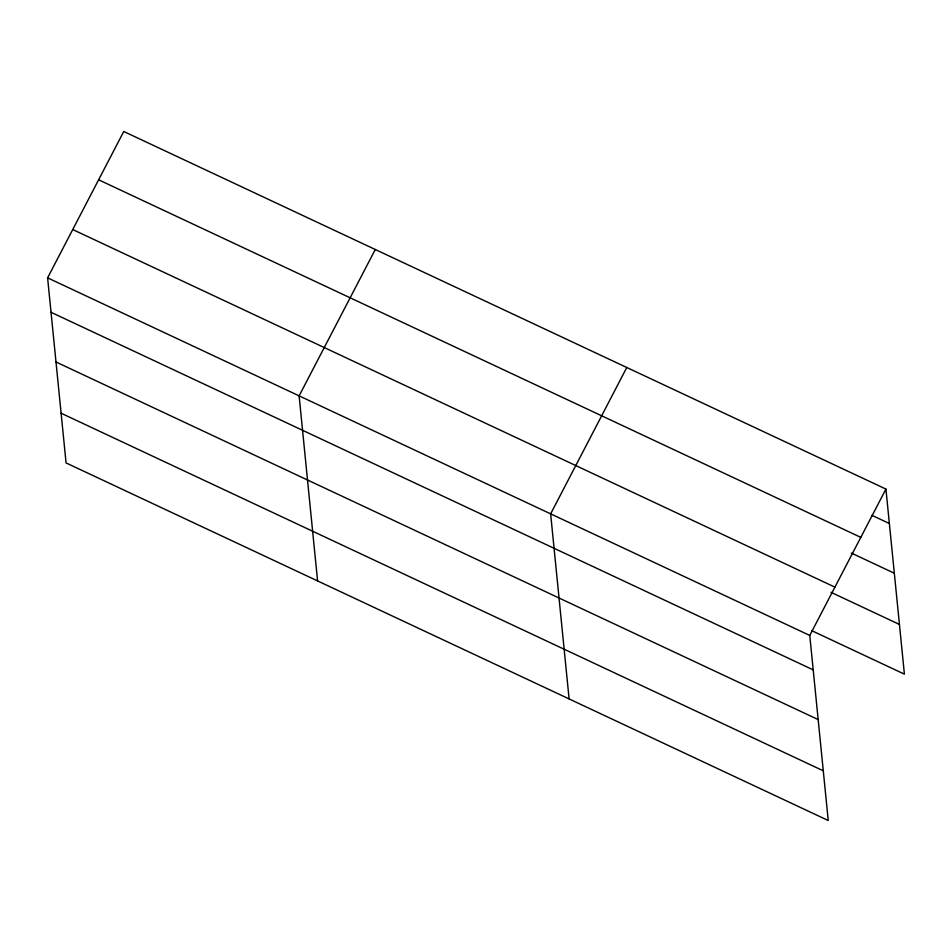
<?xml version="1.0" encoding="UTF-8"?>
<svg xmlns="http://www.w3.org/2000/svg" width="952" height="952" viewBox="0 0 952 952"><rect width="100%" height="100%" fill="white"/><g stroke="black" fill="none" stroke-linecap="round" stroke-linejoin="round"><path stroke-width="1.43" d="M885.931 489.078L809.771 635.436L828.24 820.505L66.069 462.922L47.6 277.853L123.76 131.495L885.931 489.078L904.4 674.147L811.758 630.676M375.278 249.495L299.118 395.853L317.587 580.922M626.785 367.496L550.637 513.854L569.106 698.935M871.913 515.318L889.37 523.517M98.627 179.797L860.798 537.368M851.362 553.064L894.321 573.223M72.733 229.551L834.904 587.134M830.965 592.311L899.438 624.441M47.6 277.853L809.771 635.436M51.039 312.292L813.21 669.875M56.001 361.998L818.173 719.581M61.106 413.216L823.278 770.799"/></g></svg>
